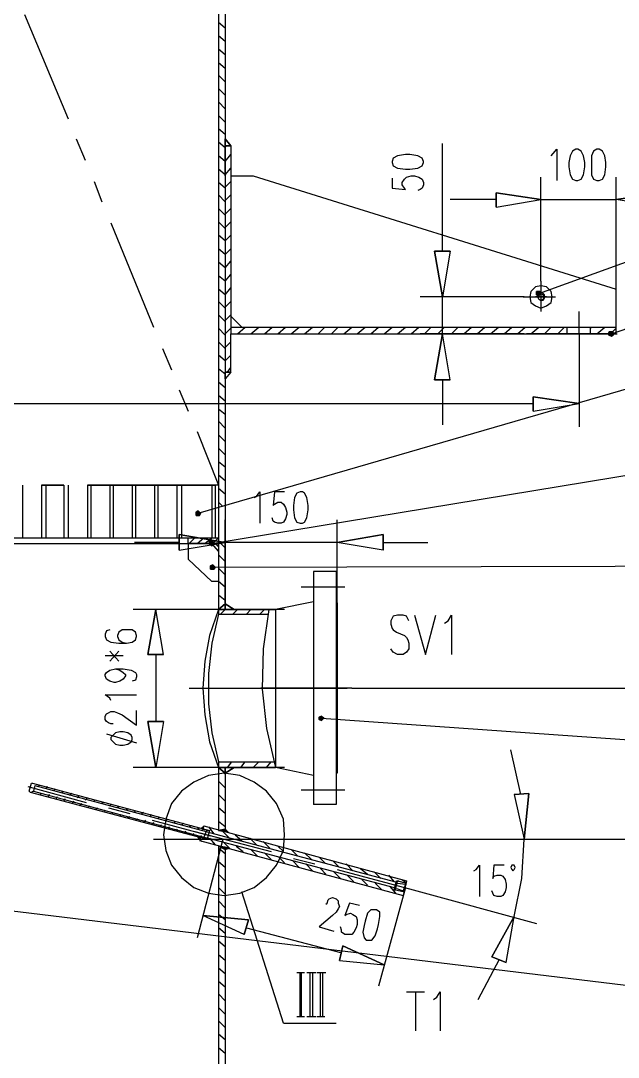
# Model space of a CAD drawing. Extents: x 13.06 to 16.25, y 9.33 to 13.85.
# Drawn here: x 14.235 to 14.591, y 11.616 to 12.233 of the extents above; entities that cross this region are included whole.
import ezdxf

# ---------------------------------------------------------------- set-up
doc = ezdxf.new("R2010")
doc.units = 0
doc.header["$MEASUREMENT"] = 0
doc.linetypes.add('AUSGEZOGEN', pattern=[0])
doc.layers.get('0').update_dxf_attribs({"linetype": 'AUSGEZOGEN'})

msp = doc.modelspace()

# ---------------------------------------------------------------- linework, layer by layer
for points in [[(14.35267, 13.03267), (14.35267, 11.88)], [(14.35667, 13.02867), (14.35667, 11.88267)], [(14.23733, 12.23667), (14.26333, 12.17467)], [(14.35667, 12.22867), (14.35267, 12.232)], [(14.35667, 12.22067), (14.35267, 12.224)], [(14.35667, 12.21267), (14.35267, 12.216)], [(14.35667, 12.20467), (14.35267, 12.208)], [(14.35667, 12.19667), (14.35267, 12.20067)], [(14.544, 12.07067), (14.54333, 12.07067), (14.54333, 12.07067), (14.91067, 12.20333), (14.91067, 12.20333), (14.944, 12.20333)], [(14.35667, 12.18867), (14.35267, 12.19267)], [(14.35667, 12.18067), (14.35267, 12.18467)], [(14.35667, 12.17267), (14.35267, 12.17667)], [(14.35667, 12.16533), (14.35267, 12.16867)], [(14.268, 12.16267), (14.27333, 12.15)], [(14.35667, 12.15733), (14.35267, 12.16067)], [(14.35667, 12.16267), (14.35667, 12.15867), (14.35667, 12.16267), (14.35667, 12.15867), (14.36, 12.15867), (14.35667, 12.16267), (14.36, 12.15867), (14.35667, 12.16267), (14.35667, 12.16267)], [(14.36, 12.15867), (14.35667, 12.16267)], [(14.35667, 12.15733), (14.35733, 12.15867)], [(14.35667, 12.15867), (14.36, 12.15867), (14.35667, 12.15867), (14.36, 12.15867), (14.35667, 12.15867), (14.35667, 12.15867)], [(14.35667, 12.15867), (14.36, 12.15867)], [(14.35667, 12.14067), (14.35667, 12.15867)], [(14.36, 12.15867), (14.36, 12.14067)], [(14.486, 12.096), (14.486, 12.16)], [(14.55067, 12.15267), (14.552, 12.154), (14.552, 12.154), (14.554, 12.15667), (14.554, 12.15667), (14.554, 12.138)], [(14.56533, 12.15667), (14.56333, 12.15533), (14.56333, 12.15533), (14.562, 12.15267), (14.562, 12.15267), (14.56133, 12.14867), (14.56133, 12.14867), (14.56133, 12.146), (14.56133, 12.146), (14.562, 12.14133), (14.562, 12.14133), (14.56333, 12.13867), (14.56333, 12.13867), (14.56533, 12.138), (14.56533, 12.138), (14.56667, 12.138), (14.56667, 12.138), (14.56867, 12.13867), (14.56867, 12.13867), (14.57, 12.14133), (14.57, 12.14133), (14.57067, 12.146), (14.57067, 12.146), (14.57067, 12.14867), (14.57067, 12.14867), (14.57, 12.15267), (14.57, 12.15267), (14.56867, 12.15533), (14.56867, 12.15533), (14.56667, 12.15667), (14.56667, 12.15667), (14.56533, 12.15667), (14.56533, 12.15667)], [(14.578, 12.15667), (14.576, 12.15533), (14.576, 12.15533), (14.57467, 12.15267), (14.57467, 12.15267), (14.57467, 12.14133), (14.57467, 12.14133), (14.576, 12.13867), (14.576, 12.13867), (14.578, 12.138), (14.578, 12.138), (14.57933, 12.138), (14.57933, 12.138), (14.58133, 12.13867), (14.58133, 12.13867), (14.58267, 12.14133), (14.58267, 12.14133), (14.58333, 12.146), (14.58333, 12.146), (14.58333, 12.14867), (14.58333, 12.14867), (14.58267, 12.15267), (14.58267, 12.15267), (14.58133, 12.15533), (14.58133, 12.15533), (14.57933, 12.15667), (14.57933, 12.15667), (14.578, 12.15667), (14.578, 12.15667)], [(14.58733, 12.04667), (14.58667, 12.04667), (14.58667, 12.04667), (14.908, 12.158), (14.908, 12.158), (14.942, 12.158)], [(14.35667, 12.14933), (14.35267, 12.15267)], [(14.35667, 12.14933), (14.36, 12.15333)], [(14.456, 12.14867), (14.45667, 12.14667), (14.45667, 12.14667), (14.45933, 12.14533), (14.45933, 12.14533), (14.464, 12.14467), (14.464, 12.14467), (14.46667, 12.14467), (14.46667, 12.14467), (14.47133, 12.14533), (14.47133, 12.14533), (14.474, 12.14667), (14.474, 12.14667), (14.47467, 12.14867), (14.47467, 12.14867), (14.47467, 12.14933), (14.47467, 12.14933), (14.474, 12.15133), (14.474, 12.15133), (14.47133, 12.15267), (14.47133, 12.15267), (14.46667, 12.15333), (14.46667, 12.15333), (14.464, 12.15333), (14.464, 12.15333), (14.45933, 12.15267), (14.45933, 12.15267), (14.45667, 12.15133), (14.45667, 12.15133), (14.456, 12.14933), (14.456, 12.14933), (14.456, 12.14867), (14.456, 12.14867)], [(14.35667, 12.14133), (14.35267, 12.14467)], [(14.35667, 12.14133), (14.36, 12.14533)], [(14.27867, 12.13733), (14.28333, 12.12533)], [(14.35667, 12.13333), (14.35267, 12.13667)], [(14.35667, 12.14067), (14.35667, 12.05067)], [(14.35667, 12.134), (14.36, 12.13733)], [(14.36, 12.14067), (14.36, 12.04667)], [(14.36, 12.14067), (14.37333, 12.14067)], [(14.37333, 12.14067), (14.58933, 12.07333)], [(14.456, 12.13933), (14.456, 12.13333), (14.456, 12.13333), (14.464, 12.13267), (14.464, 12.13267), (14.46333, 12.13333), (14.46333, 12.13333), (14.462, 12.13533), (14.462, 12.13533), (14.462, 12.13667), (14.462, 12.13667), (14.46333, 12.13867), (14.46333, 12.13867), (14.46467, 12.14), (14.46467, 12.14), (14.46733, 12.14067), (14.46733, 12.14067), (14.46933, 12.14067), (14.46933, 12.14067), (14.472, 12.14), (14.472, 12.14), (14.474, 12.13867), (14.474, 12.13867), (14.47467, 12.13667), (14.47467, 12.13667), (14.47467, 12.13533), (14.47467, 12.13533), (14.474, 12.13333), (14.474, 12.13333), (14.47267, 12.13267), (14.47267, 12.13267), (14.47133, 12.132)], [(14.54467, 12.078), (14.54467, 12.14)], [(14.58933, 12.06467), (14.58933, 12.14)], [(14.518, 12.13067), (14.518, 12.122), (14.518, 12.13067), (14.518, 12.122), (14.54467, 12.12667), (14.518, 12.13067), (14.54467, 12.12667), (14.518, 12.13067), (14.518, 12.13067)], [(14.61667, 12.13067), (14.61667, 12.122), (14.61667, 12.13067), (14.61667, 12.122), (14.58933, 12.12667), (14.61667, 12.13067), (14.58933, 12.12667), (14.61667, 12.13067), (14.61667, 12.13067)], [(14.35667, 12.12533), (14.35267, 12.12933)], [(14.35667, 12.126), (14.36, 12.12933)], [(14.518, 12.12667), (14.49067, 12.12667)], [(14.54467, 12.12667), (14.58933, 12.12667)], [(14.35667, 12.11733), (14.35267, 12.12133)], [(14.35667, 12.118), (14.36, 12.12133)], [(14.28867, 12.11267), (14.314, 12.05067)], [(14.35667, 12.10933), (14.35267, 12.11333)], [(14.35667, 12.11), (14.36, 12.11333)], [(14.35667, 12.102), (14.35267, 12.10533)], [(14.35667, 12.102), (14.36, 12.10533)], [(14.34133, 11.94), (14.34067, 11.94), (14.34067, 11.94), (14.908, 12.10467), (14.908, 12.10467), (14.942, 12.10467)], [(14.35667, 12.094), (14.35267, 12.09733)], [(14.35667, 12.094), (14.36, 12.09733)], [(14.48133, 12.096), (14.49067, 12.096), (14.48133, 12.096), (14.49067, 12.096), (14.486, 12.06867), (14.48133, 12.096), (14.486, 12.06867), (14.48133, 12.096), (14.48133, 12.096)], [(14.35667, 12.086), (14.35267, 12.08933)], [(14.35667, 12.086), (14.36, 12.09)], [(14.35667, 12.078), (14.35267, 12.08133)], [(14.35667, 12.078), (14.36, 12.082)], [(14.55133, 12.06867), (14.55067, 12.072), (14.55067, 12.072), (14.548, 12.07467), (14.548, 12.07467), (14.54467, 12.07533), (14.54467, 12.07533), (14.54133, 12.07467), (14.54133, 12.07467), (14.53867, 12.072), (14.53867, 12.072), (14.538, 12.06867), (14.538, 12.06867), (14.53867, 12.06533), (14.53867, 12.06533), (14.54133, 12.06333), (14.54133, 12.06333), (14.54467, 12.062), (14.54467, 12.062), (14.548, 12.06333), (14.548, 12.06333), (14.55067, 12.06533), (14.55067, 12.06533), (14.55133, 12.06867), (14.55133, 12.06867)], [(14.54467, 12.078), (14.54467, 12.06)], [(14.35667, 12.07), (14.35267, 12.07333)], [(14.35667, 12.07), (14.36, 12.074)], [(14.53467, 12.06867), (14.47267, 12.06867)], [(14.486, 12.04667), (14.486, 12.06867)], [(14.534, 12.06867), (14.55333, 12.06867)], [(14.548, 12.06867), (14.54133, 12.06867)], [(14.54333, 12.072), (14.542, 12.072), (14.54333, 12.072), (14.542, 12.072), (14.54333, 12.07067), (14.54333, 12.072), (14.54333, 12.07067), (14.54333, 12.072), (14.54333, 12.072)], [(14.542, 12.072), (14.542, 12.07067), (14.542, 12.072), (14.542, 12.07067), (14.54333, 12.07067), (14.542, 12.072), (14.54333, 12.07067), (14.542, 12.072), (14.542, 12.072)], [(14.542, 12.07067), (14.542, 12.07), (14.542, 12.07067), (14.542, 12.07), (14.54333, 12.07067), (14.542, 12.07067), (14.54333, 12.07067), (14.542, 12.07067), (14.542, 12.07067)], [(14.542, 12.07), (14.54333, 12.06933), (14.542, 12.07), (14.54333, 12.06933), (14.54333, 12.07067), (14.542, 12.07), (14.54333, 12.07067), (14.542, 12.07), (14.542, 12.07)], [(14.544, 12.06667), (14.546, 12.06667), (14.546, 12.06667), (14.54667, 12.068), (14.54667, 12.068), (14.54667, 12.07), (14.54667, 12.07), (14.54533, 12.07133), (14.54533, 12.07133), (14.54333, 12.07067), (14.54333, 12.07067), (14.54267, 12.06933)], [(14.54667, 12.06867), (14.546, 12.07), (14.546, 12.07), (14.54467, 12.07067), (14.54467, 12.07067), (14.54333, 12.07), (14.54333, 12.07), (14.54267, 12.06867), (14.54267, 12.06867), (14.54333, 12.06733), (14.54333, 12.06733), (14.54467, 12.06667), (14.54467, 12.06667), (14.546, 12.06733), (14.546, 12.06733), (14.54667, 12.06867), (14.54667, 12.06867)], [(14.54467, 12.07067), (14.544, 12.072), (14.54467, 12.07067), (14.544, 12.072), (14.54333, 12.07067), (14.54467, 12.07067), (14.54333, 12.07067), (14.54467, 12.07067), (14.54467, 12.07067)], [(14.544, 12.072), (14.54333, 12.072), (14.544, 12.072), (14.54333, 12.072), (14.54333, 12.07067), (14.544, 12.072), (14.54333, 12.07067), (14.544, 12.072), (14.544, 12.072)], [(14.54333, 12.07067), (14.544, 12.07067)], [(14.54333, 12.06933), (14.544, 12.07), (14.54333, 12.06933), (14.544, 12.07), (14.54333, 12.07067), (14.54333, 12.06933), (14.54333, 12.07067), (14.54333, 12.06933), (14.54333, 12.06933)], [(14.544, 12.07), (14.54467, 12.07067), (14.544, 12.07), (14.54467, 12.07067), (14.54333, 12.07067), (14.544, 12.07), (14.54333, 12.07067), (14.544, 12.07), (14.544, 12.07)], [(14.54467, 12.07267), (14.54467, 12.06533)], [(14.58933, 12.04667), (14.58933, 12.07333)], [(14.35667, 12.062), (14.35267, 12.066)], [(14.35667, 12.06267), (14.36, 12.066)], [(14.35667, 12.054), (14.35267, 12.058)], [(14.35667, 12.05467), (14.36, 12.058)], [(14.36, 12.05067), (14.36667, 12.05067), (14.36667, 12.05067), (14.36, 12.05733), (14.36, 12.05733), (14.36, 12.05067), (14.36, 12.05067)], [(14.56733, 12.04667), (14.56733, 12.06)], [(14.35667, 12.046), (14.35267, 12.05)], [(14.35667, 12.05067), (14.35667, 12.04667)], [(14.35667, 12.04667), (14.36, 12.05)], [(14.36, 12.05), (14.36067, 12.05067)], [(14.36, 12.05067), (14.58933, 12.05067)], [(14.364, 12.04667), (14.36867, 12.05067)], [(14.372, 12.04667), (14.37667, 12.05067)], [(14.38, 12.04667), (14.38467, 12.05067)], [(14.388, 12.04667), (14.39267, 12.05067)], [(14.396, 12.04667), (14.40067, 12.05067)], [(14.404, 12.04667), (14.40867, 12.05067)], [(14.412, 12.04667), (14.416, 12.05067)], [(14.42, 12.04667), (14.424, 12.05067)], [(14.42733, 12.04667), (14.432, 12.05067)], [(14.43533, 12.04667), (14.44, 12.05067)], [(14.44333, 12.04667), (14.448, 12.05067)], [(14.45133, 12.04667), (14.456, 12.05067)], [(14.45933, 12.04667), (14.464, 12.05067)], [(14.46733, 12.04667), (14.472, 12.05067)], [(14.47533, 12.04667), (14.47933, 12.05067)], [(14.48333, 12.04667), (14.48733, 12.05067)], [(14.49133, 12.04667), (14.49533, 12.05067)], [(14.49867, 12.04667), (14.50333, 12.05067)], [(14.50667, 12.04667), (14.51133, 12.05067)], [(14.51467, 12.04667), (14.51933, 12.05067)], [(14.52267, 12.04667), (14.52733, 12.05067)], [(14.53067, 12.04667), (14.53533, 12.05067)], [(14.53867, 12.04667), (14.54333, 12.05067)], [(14.54667, 12.04667), (14.55067, 12.05067)], [(14.55467, 12.04667), (14.55867, 12.05067)], [(14.56, 12.05067), (14.56, 12.04667)], [(14.574, 12.05), (14.57467, 12.05067)], [(14.574, 12.05067), (14.574, 12.04667)], [(14.578, 12.04667), (14.58267, 12.05067)], [(14.586, 12.04667), (14.58933, 12.05)], [(14.35667, 12.04667), (14.35667, 12.024)], [(14.36, 12.04667), (14.58933, 12.04667)], [(14.36, 12.024), (14.36, 12.04667)], [(14.53467, 12.04667), (14.47267, 12.04667)], [(14.48133, 12.01933), (14.49067, 12.01933), (14.48133, 12.01933), (14.49067, 12.01933), (14.486, 12.04667), (14.48133, 12.01933), (14.486, 12.04667), (14.48133, 12.01933), (14.48133, 12.01933)], [(14.58933, 12.04667), (14.536, 12.04667)], [(14.56733, 12.04667), (14.56733, 11.99133)], [(14.58533, 12.048), (14.58467, 12.04667), (14.58533, 12.048), (14.58467, 12.04667), (14.58667, 12.04667), (14.58533, 12.048), (14.58667, 12.04667), (14.58533, 12.048), (14.58533, 12.048)], [(14.58467, 12.04667), (14.58533, 12.046), (14.58467, 12.04667), (14.58533, 12.046), (14.58667, 12.04667), (14.58467, 12.04667), (14.58667, 12.04667), (14.58467, 12.04667), (14.58467, 12.04667)], [(14.58667, 12.048), (14.58533, 12.048), (14.58667, 12.048), (14.58533, 12.048), (14.58667, 12.04667), (14.58667, 12.048), (14.58667, 12.04667), (14.58667, 12.048), (14.58667, 12.048)], [(14.58533, 12.046), (14.58667, 12.04533), (14.58533, 12.046), (14.58667, 12.04533), (14.58667, 12.04667), (14.58533, 12.046), (14.58667, 12.04667), (14.58533, 12.046), (14.58533, 12.046)], [(14.588, 12.04667), (14.58733, 12.048), (14.588, 12.04667), (14.58733, 12.048), (14.58667, 12.04667), (14.588, 12.04667), (14.58667, 12.04667), (14.588, 12.04667), (14.588, 12.04667)], [(14.58733, 12.048), (14.58667, 12.048), (14.58733, 12.048), (14.58667, 12.048), (14.58667, 12.04667), (14.58733, 12.048), (14.58667, 12.04667), (14.58733, 12.048), (14.58733, 12.048)], [(14.58667, 12.04667), (14.58733, 12.04667)], [(14.58667, 12.04533), (14.58733, 12.046), (14.58667, 12.04533), (14.58733, 12.046), (14.58667, 12.04667), (14.58667, 12.04533), (14.58667, 12.04667), (14.58667, 12.04533), (14.58667, 12.04533)], [(14.58733, 12.046), (14.588, 12.04667), (14.58733, 12.046), (14.588, 12.04667), (14.58667, 12.04667), (14.58733, 12.046), (14.58667, 12.04667), (14.58733, 12.046), (14.58733, 12.046)], [(14.58933, 12.04667), (14.59, 12.04667)], [(14.31933, 12.038), (14.32467, 12.02533)], [(14.35667, 12.038), (14.35267, 12.042)], [(14.35667, 12.03867), (14.36, 12.042)], [(14.35667, 12.03067), (14.35267, 12.034)], [(14.35667, 12.03067), (14.36, 12.034)], [(14.35667, 12.02267), (14.35267, 12.026)], [(14.358, 12.024), (14.36, 12.02667)], [(14.35667, 12.024), (14.36, 12.024), (14.35667, 12.024), (14.36, 12.024), (14.35667, 12.024), (14.35667, 12.024)], [(14.35667, 12.024), (14.36, 12.024), (14.35667, 12.024), (14.36, 12.024), (14.35667, 12.02), (14.35667, 12.024), (14.35667, 12.02), (14.35667, 12.024), (14.35667, 12.024)], [(14.35667, 12.024), (14.36, 12.024)], [(14.36, 12.024), (14.35667, 12.02)], [(14.486, 12.01933), (14.486, 11.99267)], [(14.32933, 12.01333), (14.33467, 12.00067)], [(14.34933, 11.922), (14.34867, 11.922), (14.34867, 11.922), (14.908, 12.014), (14.908, 12.014), (14.942, 12.014)], [(14.35667, 12.01467), (14.35267, 12.018)], [(14.35667, 12.00667), (14.35267, 12.01)], [(14.54, 12.00933), (14.54, 12.00067), (14.54, 12.00933), (14.54, 12.00067), (14.56733, 12.00533), (14.54, 12.00933), (14.56733, 12.00533), (14.54, 12.00933), (14.54, 12.00933)], [(13.80667, 12.00533), (14.54, 12.00533)], [(14.35667, 11.99867), (14.35267, 12.002)], [(14.35667, 11.99067), (14.35267, 11.99467)], [(14.34, 11.98867), (14.35267, 11.95667)], [(14.35667, 11.98267), (14.35267, 11.98667)], [(14.35667, 11.97467), (14.35267, 11.97867)], [(14.35667, 11.96733), (14.35267, 11.97067)], [(14.35667, 11.95933), (14.35267, 11.96267)], [(14.236, 11.95667), (14.236, 11.92533)], [(14.26067, 11.95667), (14.24733, 11.95667)], [(14.24733, 11.95667), (14.26067, 11.95667)], [(14.24733, 11.95667), (14.24733, 11.92533)], [(14.25, 11.95667), (14.25, 11.92533)], [(14.26067, 11.95667), (14.26067, 11.92533)], [(14.26333, 11.95667), (14.26333, 11.92533)], [(14.35267, 11.95667), (14.27467, 11.95667)], [(14.27467, 11.95667), (14.35067, 11.95667)], [(14.27467, 11.95667), (14.27467, 11.92533)], [(14.27667, 11.95667), (14.27667, 11.92533)], [(14.288, 11.95667), (14.288, 11.92533)], [(14.29, 11.95667), (14.29, 11.92533)], [(14.30133, 11.95667), (14.30133, 11.92533)], [(14.30333, 11.95667), (14.30333, 11.92533)], [(14.31467, 11.95667), (14.31467, 11.92533)], [(14.31667, 11.95667), (14.31667, 11.92533)], [(14.328, 11.95667), (14.328, 11.92533)], [(14.33067, 11.95667), (14.33067, 11.92533)], [(14.34867, 11.95667), (14.34867, 11.92533)], [(14.35067, 11.95667), (14.35067, 11.92533)], [(14.35667, 11.95133), (14.35267, 11.95467)], [(14.374, 11.94933), (14.37533, 11.95), (14.37533, 11.95), (14.37733, 11.95267), (14.37733, 11.95267), (14.37733, 11.934)], [(14.392, 11.95267), (14.386, 11.95267), (14.386, 11.95267), (14.38533, 11.94467), (14.38533, 11.94467), (14.386, 11.94533), (14.386, 11.94533), (14.388, 11.94667), (14.388, 11.94667), (14.39, 11.94667), (14.39, 11.94667), (14.39133, 11.94533), (14.39133, 11.94533), (14.39267, 11.94333), (14.39267, 11.94333), (14.39333, 11.94067), (14.39333, 11.94067), (14.39333, 11.93933), (14.39333, 11.93933), (14.39267, 11.93667), (14.39267, 11.93667), (14.39133, 11.93467), (14.39133, 11.93467), (14.39, 11.934), (14.39, 11.934), (14.388, 11.934), (14.388, 11.934), (14.386, 11.93467), (14.386, 11.93467), (14.38533, 11.93533), (14.38533, 11.93533), (14.38467, 11.93733)], [(14.40133, 11.95267), (14.39933, 11.952), (14.39933, 11.952), (14.398, 11.94933), (14.398, 11.94933), (14.39733, 11.94467), (14.39733, 11.94467), (14.39733, 11.942), (14.39733, 11.942), (14.398, 11.93733), (14.398, 11.93733), (14.39933, 11.93467), (14.39933, 11.93467), (14.40133, 11.934), (14.40133, 11.934), (14.40267, 11.934), (14.40267, 11.934), (14.404, 11.93467), (14.404, 11.93467), (14.40533, 11.93733), (14.40533, 11.93733), (14.406, 11.942), (14.406, 11.942), (14.406, 11.94467), (14.406, 11.94467), (14.40533, 11.94933), (14.40533, 11.94933), (14.404, 11.952), (14.404, 11.952), (14.40267, 11.95267), (14.40267, 11.95267), (14.40133, 11.95267), (14.40133, 11.95267)], [(14.35533, 11.944), (14.35267, 11.94667)], [(14.34067, 11.94133), (14.33933, 11.94067), (14.34067, 11.94133), (14.33933, 11.94067), (14.34067, 11.94), (14.34067, 11.94133), (14.34067, 11.94), (14.34067, 11.94133), (14.34067, 11.94133)], [(14.33933, 11.94067), (14.33933, 11.94), (14.33933, 11.94067), (14.33933, 11.94), (14.34067, 11.94), (14.33933, 11.94067), (14.34067, 11.94), (14.33933, 11.94067), (14.33933, 11.94067)], [(14.33933, 11.94), (14.33933, 11.93867), (14.33933, 11.94), (14.33933, 11.93867), (14.34067, 11.94), (14.33933, 11.94), (14.34067, 11.94), (14.33933, 11.94), (14.33933, 11.94)], [(14.33933, 11.93867), (14.34067, 11.93867), (14.33933, 11.93867), (14.34067, 11.93867), (14.34067, 11.94), (14.33933, 11.93867), (14.34067, 11.94), (14.33933, 11.93867), (14.33933, 11.93867)], [(14.34133, 11.94067), (14.34067, 11.94133), (14.34133, 11.94067), (14.34067, 11.94133), (14.34067, 11.94), (14.34133, 11.94067), (14.34067, 11.94), (14.34133, 11.94067), (14.34133, 11.94067)], [(14.342, 11.94), (14.34133, 11.94067), (14.342, 11.94), (14.34133, 11.94067), (14.34067, 11.94), (14.342, 11.94), (14.34067, 11.94), (14.342, 11.94), (14.342, 11.94)], [(14.34067, 11.94), (14.34133, 11.94)], [(14.34067, 11.93867), (14.34133, 11.93867), (14.34067, 11.93867), (14.34133, 11.93867), (14.34067, 11.94), (14.34067, 11.93867), (14.34067, 11.94), (14.34067, 11.93867), (14.34067, 11.93867)], [(14.34133, 11.93867), (14.342, 11.94), (14.34133, 11.93867), (14.342, 11.94), (14.34067, 11.94), (14.34133, 11.93867), (14.34067, 11.94), (14.34133, 11.93867), (14.34133, 11.93867)], [(14.35667, 11.88667), (14.35667, 11.936)], [(14.42333, 11.88667), (14.42333, 11.936)], [(14.32933, 11.92733), (14.32933, 11.918), (14.32933, 11.92733), (14.32933, 11.918), (14.35667, 11.92267), (14.32933, 11.92733), (14.35667, 11.92267), (14.32933, 11.92733), (14.32933, 11.92733)], [(14.45067, 11.92733), (14.45067, 11.918), (14.45067, 11.92733), (14.45067, 11.918), (14.42333, 11.92267), (14.45067, 11.92733), (14.42333, 11.92267), (14.45067, 11.92733), (14.45067, 11.92733)], [(13.994, 11.92533), (14.35267, 11.92533)], [(13.994, 11.922), (14.35267, 11.922)], [(14.32933, 11.92267), (14.30267, 11.92267)], [(14.33467, 11.922), (14.33467, 11.92533)], [(14.34867, 11.922), (14.33467, 11.922), (14.33467, 11.922), (14.33467, 11.91267)], [(14.33533, 11.922), (14.33867, 11.92533)], [(14.34, 11.922), (14.344, 11.92533)], [(14.34467, 11.922), (14.34867, 11.92533)], [(14.34867, 11.92333), (14.34733, 11.92333), (14.34867, 11.92333), (14.34733, 11.92333), (14.34867, 11.922), (14.34867, 11.92333), (14.34867, 11.922), (14.34867, 11.92333), (14.34867, 11.92333)], [(14.34733, 11.92333), (14.34733, 11.922), (14.34733, 11.92333), (14.34733, 11.922), (14.34867, 11.922), (14.34733, 11.92333), (14.34867, 11.922), (14.34733, 11.92333), (14.34733, 11.92333)], [(14.34733, 11.922), (14.34733, 11.92133), (14.34733, 11.922), (14.34733, 11.92133), (14.34867, 11.922), (14.34733, 11.922), (14.34867, 11.922), (14.34733, 11.922), (14.34733, 11.922)], [(14.34733, 11.92133), (14.34867, 11.92067), (14.34733, 11.92133), (14.34867, 11.92067), (14.34867, 11.922), (14.34733, 11.92133), (14.34867, 11.922), (14.34733, 11.92133), (14.34733, 11.92133)], [(14.35, 11.922), (14.34933, 11.92333), (14.35, 11.922), (14.34933, 11.92333), (14.34867, 11.922), (14.35, 11.922), (14.34867, 11.922), (14.35, 11.922), (14.35, 11.922)], [(14.34933, 11.92333), (14.34867, 11.92333), (14.34933, 11.92333), (14.34867, 11.92333), (14.34867, 11.922), (14.34933, 11.92333), (14.34867, 11.922), (14.34933, 11.92333), (14.34933, 11.92333)], [(14.34867, 11.922), (14.34933, 11.922)], [(14.34867, 11.92067), (14.34933, 11.92133), (14.34867, 11.92067), (14.34933, 11.92133), (14.34867, 11.922), (14.34867, 11.92067), (14.34867, 11.922), (14.34867, 11.92067), (14.34867, 11.92067)], [(14.34933, 11.92133), (14.35, 11.922), (14.34933, 11.92133), (14.35, 11.922), (14.34867, 11.922), (14.34933, 11.92133), (14.34867, 11.922), (14.34933, 11.92133), (14.34933, 11.92133)], [(14.35267, 11.91733), (14.34867, 11.922)], [(14.34933, 11.922), (14.35267, 11.92533)], [(14.35267, 11.922), (14.35267, 11.92), (14.35267, 11.922), (14.35267, 11.92), (14.35067, 11.922), (14.35267, 11.922), (14.35067, 11.922), (14.35267, 11.922), (14.35267, 11.922)], [(14.35267, 11.92533), (14.35267, 11.922)], [(14.35667, 11.91933), (14.35267, 11.92333)], [(14.42333, 11.92267), (14.35667, 11.92267)], [(14.45067, 11.92267), (14.47733, 11.92267)], [(14.35267, 11.91733), (14.35267, 11.89933), (14.35267, 11.89933), (14.34867, 11.89933)], [(14.35667, 11.91133), (14.35267, 11.91533)], [(14.33467, 11.91267), (14.34867, 11.89933)], [(14.34933, 11.90933), (14.348, 11.90867), (14.34933, 11.90933), (14.348, 11.90867), (14.34933, 11.908), (14.34933, 11.90933), (14.34933, 11.908), (14.34933, 11.90933), (14.34933, 11.90933)], [(14.348, 11.90867), (14.348, 11.908), (14.348, 11.90867), (14.348, 11.908), (14.34933, 11.908), (14.348, 11.90867), (14.34933, 11.908), (14.348, 11.90867), (14.348, 11.90867)], [(14.348, 11.908), (14.348, 11.90667), (14.348, 11.908), (14.348, 11.90667), (14.34933, 11.908), (14.348, 11.908), (14.34933, 11.908), (14.348, 11.908), (14.348, 11.908)], [(14.348, 11.90667), (14.34933, 11.90667), (14.348, 11.90667), (14.34933, 11.90667), (14.34933, 11.908), (14.348, 11.90667), (14.34933, 11.908), (14.348, 11.90667), (14.348, 11.90667)], [(14.35, 11.90867), (14.34933, 11.90933), (14.35, 11.90867), (14.34933, 11.90933), (14.34933, 11.908), (14.35, 11.90867), (14.34933, 11.908), (14.35, 11.90867), (14.35, 11.90867)], [(14.35, 11.908), (14.34933, 11.908), (14.34933, 11.908), (14.908, 11.90933), (14.908, 11.90933), (14.942, 11.90933)], [(14.35067, 11.908), (14.35, 11.90867), (14.35067, 11.908), (14.35, 11.90867), (14.34933, 11.908), (14.35067, 11.908), (14.34933, 11.908), (14.35067, 11.908), (14.35067, 11.908)], [(14.34933, 11.908), (14.35, 11.908)], [(14.34933, 11.90667), (14.35, 11.90667), (14.34933, 11.90667), (14.35, 11.90667), (14.34933, 11.908), (14.34933, 11.90667), (14.34933, 11.908), (14.34933, 11.90667), (14.34933, 11.90667)], [(14.35, 11.90667), (14.35067, 11.908), (14.35, 11.90667), (14.35067, 11.908), (14.34933, 11.908), (14.35, 11.90667), (14.34933, 11.908), (14.35, 11.90667), (14.35, 11.90667)], [(14.35667, 11.90333), (14.35267, 11.90733)], [(14.40933, 11.90533), (14.40933, 11.76667)], [(14.42267, 11.90533), (14.40933, 11.90533)], [(14.42267, 11.90533), (14.42267, 11.76667)], [(14.35667, 11.896), (14.35267, 11.89933)], [(14.428, 11.896), (14.402, 11.896)], [(14.35667, 11.888), (14.35267, 11.89133)], [(14.362, 11.88267), (14.35667, 11.886), (14.35667, 11.886), (14.35267, 11.88267)], [(14.35667, 11.886), (14.35267, 11.88267), (14.35667, 11.886), (14.35267, 11.88267), (14.35667, 11.88267), (14.35667, 11.886), (14.35667, 11.88267), (14.35667, 11.886), (14.35667, 11.886)], [(14.35333, 11.88333), (14.35267, 11.88333)], [(14.35667, 11.886), (14.35667, 11.88267), (14.35667, 11.886), (14.35667, 11.88267), (14.362, 11.88267), (14.35667, 11.886), (14.362, 11.88267), (14.35667, 11.886), (14.35667, 11.886)], [(14.40933, 11.88733), (14.38667, 11.88267)], [(14.42333, 11.88667), (14.42267, 11.88667)], [(14.42333, 11.88667), (14.42333, 11.78533)], [(14.392, 11.88267), (14.302, 11.88267)], [(14.31067, 11.856), (14.32, 11.856), (14.31067, 11.856), (14.32, 11.856), (14.31533, 11.88267), (14.31067, 11.856), (14.31533, 11.88267), (14.31067, 11.856), (14.31067, 11.856)], [(14.35267, 11.88267), (14.34733, 11.86733), (14.34733, 11.86733), (14.34467, 11.852), (14.34467, 11.852), (14.34333, 11.836), (14.34333, 11.836), (14.34467, 11.82), (14.34467, 11.82), (14.34733, 11.804), (14.34733, 11.804), (14.35267, 11.78867)], [(14.35267, 11.88), (14.34867, 11.86267), (14.34867, 11.86267), (14.34667, 11.84467), (14.34667, 11.84467), (14.34667, 11.82667), (14.34667, 11.82667), (14.34867, 11.80933), (14.34867, 11.80933), (14.35267, 11.792)], [(14.35267, 11.88267), (14.38667, 11.88267)], [(14.35267, 11.88267), (14.35667, 11.88267), (14.35267, 11.88267), (14.35667, 11.88267), (14.35267, 11.88267), (14.35267, 11.88267)], [(14.35267, 11.88), (14.382, 11.88)], [(14.354, 11.88), (14.35667, 11.88267)], [(14.35667, 11.88267), (14.362, 11.88267), (14.35667, 11.88267), (14.362, 11.88267), (14.35667, 11.88267), (14.35667, 11.88267)], [(14.36133, 11.88), (14.364, 11.88267)], [(14.36933, 11.88), (14.372, 11.88267)], [(14.37733, 11.88), (14.38, 11.88267)], [(14.38267, 11.88267), (14.37933, 11.85933), (14.37933, 11.85933), (14.37867, 11.83533), (14.37867, 11.83533), (14.38133, 11.812), (14.38133, 11.812), (14.38667, 11.78867)], [(14.38667, 11.88267), (14.38667, 11.78867)], [(14.466, 11.876), (14.46467, 11.87867), (14.46467, 11.87867), (14.46267, 11.87933), (14.46267, 11.87933), (14.45933, 11.87933), (14.45933, 11.87933), (14.45667, 11.87867), (14.45667, 11.87867), (14.45533, 11.876), (14.45533, 11.876), (14.45533, 11.874), (14.45533, 11.874), (14.456, 11.87133), (14.456, 11.87133), (14.45667, 11.87067), (14.45667, 11.87067), (14.45867, 11.86933), (14.45867, 11.86933), (14.46333, 11.86733), (14.46333, 11.86733), (14.46467, 11.866), (14.46467, 11.866), (14.46533, 11.86467), (14.46533, 11.86467), (14.466, 11.86267), (14.466, 11.86267), (14.466, 11.85933), (14.466, 11.85933), (14.46467, 11.85733), (14.46467, 11.85733), (14.46267, 11.856), (14.46267, 11.856), (14.45933, 11.856), (14.45933, 11.856), (14.45667, 11.85733), (14.45667, 11.85733), (14.45533, 11.85933)], [(14.46933, 11.87933), (14.476, 11.856), (14.476, 11.856), (14.482, 11.87933)], [(14.48733, 11.87467), (14.48933, 11.876), (14.48933, 11.876), (14.49133, 11.87933), (14.49133, 11.87933), (14.49133, 11.856)], [(14.288, 11.87067), (14.286, 11.87), (14.286, 11.87), (14.28533, 11.868), (14.28533, 11.868), (14.28533, 11.86667), (14.28533, 11.86667), (14.286, 11.86467), (14.286, 11.86467), (14.28867, 11.86333), (14.28867, 11.86333), (14.29333, 11.86267), (14.29333, 11.86267), (14.298, 11.86267), (14.298, 11.86267), (14.30133, 11.86333), (14.30133, 11.86333), (14.30333, 11.86467), (14.30333, 11.86467), (14.304, 11.86667), (14.304, 11.86667), (14.304, 11.86733), (14.304, 11.86733), (14.30333, 11.86933), (14.30333, 11.86933), (14.30133, 11.87067), (14.30133, 11.87067), (14.29533, 11.87067), (14.29533, 11.87067), (14.29333, 11.86933), (14.29333, 11.86933), (14.29267, 11.86733), (14.29267, 11.86733), (14.29267, 11.86667), (14.29267, 11.86667), (14.29333, 11.86467), (14.29333, 11.86467), (14.29533, 11.86333), (14.29533, 11.86333), (14.298, 11.86267)], [(14.28533, 11.85533), (14.296, 11.85533)], [(14.288, 11.852), (14.29333, 11.858)], [(14.288, 11.858), (14.29333, 11.852)], [(14.31533, 11.856), (14.31533, 11.816)], [(14.29133, 11.84733), (14.294, 11.84667), (14.294, 11.84667), (14.296, 11.84533), (14.296, 11.84533), (14.29733, 11.844), (14.29733, 11.844), (14.29733, 11.84333), (14.29733, 11.84333), (14.296, 11.84133), (14.296, 11.84133), (14.294, 11.84), (14.294, 11.84), (14.29133, 11.83933), (14.29133, 11.83933), (14.29067, 11.83933), (14.29067, 11.83933), (14.288, 11.84), (14.288, 11.84), (14.286, 11.84133), (14.286, 11.84133), (14.28533, 11.84333), (14.28533, 11.84333), (14.28533, 11.844), (14.28533, 11.844), (14.286, 11.84533), (14.286, 11.84533), (14.288, 11.84667), (14.288, 11.84667), (14.29133, 11.84733), (14.29133, 11.84733), (14.296, 11.84733), (14.296, 11.84733), (14.30067, 11.84667), (14.30067, 11.84667), (14.30333, 11.84533), (14.30333, 11.84533), (14.304, 11.844), (14.304, 11.844), (14.304, 11.84267), (14.304, 11.84267), (14.30333, 11.84067), (14.30333, 11.84067), (14.30133, 11.84)], [(14.33533, 11.836), (14.42933, 11.836)], [(14.432, 11.836), (14.378, 11.836)], [(14.432, 11.836), (14.784, 11.836)], [(14.28867, 11.82867), (14.288, 11.83), (14.288, 11.83), (14.28533, 11.832), (14.28533, 11.832), (14.304, 11.832)], [(14.29, 11.81467), (14.28867, 11.81467), (14.28867, 11.81467), (14.28733, 11.81533), (14.28733, 11.81533), (14.286, 11.816), (14.286, 11.816), (14.28533, 11.81733), (14.28533, 11.81733), (14.28533, 11.81933), (14.28533, 11.81933), (14.286, 11.82067), (14.286, 11.82067), (14.28733, 11.82133), (14.28733, 11.82133), (14.28867, 11.822), (14.28867, 11.822), (14.29067, 11.822), (14.29067, 11.822), (14.29267, 11.82133), (14.29267, 11.82133), (14.29533, 11.82), (14.29533, 11.82), (14.304, 11.814), (14.304, 11.814), (14.304, 11.82267)], [(14.31067, 11.816), (14.32, 11.816), (14.31067, 11.816), (14.32, 11.816), (14.31533, 11.78867), (14.31067, 11.816), (14.31533, 11.78867), (14.31067, 11.816), (14.31067, 11.816)], [(14.414, 11.81933), (14.41267, 11.81867), (14.414, 11.81933), (14.41267, 11.81867), (14.414, 11.818), (14.414, 11.81933), (14.414, 11.818), (14.414, 11.81933), (14.414, 11.81933)], [(14.41267, 11.81867), (14.41267, 11.818), (14.41267, 11.81867), (14.41267, 11.818), (14.414, 11.818), (14.41267, 11.81867), (14.414, 11.818), (14.41267, 11.81867), (14.41267, 11.81867)], [(14.41267, 11.818), (14.41267, 11.81733), (14.41267, 11.818), (14.41267, 11.81733), (14.414, 11.818), (14.41267, 11.818), (14.414, 11.818), (14.41267, 11.818), (14.41267, 11.818)], [(14.41267, 11.81733), (14.414, 11.81667), (14.41267, 11.81733), (14.414, 11.81667), (14.414, 11.818), (14.41267, 11.81733), (14.414, 11.818), (14.41267, 11.81733), (14.41267, 11.81733)], [(14.41467, 11.81867), (14.414, 11.81933), (14.41467, 11.81867), (14.414, 11.81933), (14.414, 11.818), (14.41467, 11.81867), (14.414, 11.818), (14.41467, 11.81867), (14.41467, 11.81867)], [(14.41533, 11.818), (14.41467, 11.81867), (14.41533, 11.818), (14.41467, 11.81867), (14.414, 11.818), (14.41533, 11.818), (14.414, 11.818), (14.41533, 11.818), (14.41533, 11.818)], [(14.414, 11.818), (14.41467, 11.818)], [(14.414, 11.81667), (14.41467, 11.81733), (14.414, 11.81667), (14.41467, 11.81733), (14.414, 11.818), (14.414, 11.81667), (14.414, 11.818), (14.414, 11.81667), (14.414, 11.81667)], [(14.41467, 11.81733), (14.41533, 11.818), (14.41467, 11.81733), (14.41533, 11.818), (14.414, 11.818), (14.41467, 11.81733), (14.414, 11.818), (14.41467, 11.81733), (14.41467, 11.81733)], [(14.41467, 11.818), (14.414, 11.818), (14.414, 11.818), (14.90733, 11.78333), (14.90733, 11.78333), (14.94067, 11.78333)], [(14.28867, 11.80533), (14.29, 11.804), (14.29, 11.804), (14.29133, 11.80267), (14.29133, 11.80267), (14.294, 11.802), (14.294, 11.802), (14.296, 11.802), (14.296, 11.802), (14.29867, 11.80267), (14.29867, 11.80267), (14.30067, 11.804), (14.30067, 11.804), (14.30133, 11.80533), (14.30133, 11.80533), (14.30133, 11.80667), (14.30133, 11.80667), (14.30067, 11.808), (14.30067, 11.808), (14.29867, 11.80933), (14.29867, 11.80933), (14.296, 11.81), (14.296, 11.81), (14.294, 11.81), (14.294, 11.81), (14.29133, 11.80933), (14.29133, 11.80933), (14.29, 11.808), (14.29, 11.808), (14.28867, 11.80667), (14.28867, 11.80667), (14.28867, 11.80533), (14.28867, 11.80533)], [(14.286, 11.80867), (14.304, 11.80333)], [(14.53267, 11.77267), (14.52667, 11.79933)], [(14.53267, 11.77267), (14.52667, 11.79933)], [(14.35267, 11.792), (14.35267, 11.75133)], [(14.35267, 11.792), (14.386, 11.792)], [(14.358, 11.78867), (14.36067, 11.792)], [(14.366, 11.78867), (14.36867, 11.792)], [(14.37333, 11.78867), (14.37667, 11.792)], [(14.38133, 11.78867), (14.384, 11.792)], [(14.392, 11.78867), (14.302, 11.78867)], [(14.392, 11.74867), (14.39133, 11.758), (14.39133, 11.758), (14.38733, 11.76733), (14.38733, 11.76733), (14.38133, 11.77467), (14.38133, 11.77467), (14.374, 11.78), (14.374, 11.78), (14.36533, 11.784), (14.36533, 11.784), (14.356, 11.78533), (14.356, 11.78533), (14.34667, 11.784), (14.34667, 11.784), (14.338, 11.78), (14.338, 11.78), (14.33067, 11.77467), (14.33067, 11.77467), (14.32467, 11.76733), (14.32467, 11.76733), (14.32133, 11.758), (14.32133, 11.758), (14.32, 11.74867), (14.32, 11.74867), (14.32133, 11.73933), (14.32133, 11.73933), (14.32467, 11.73067), (14.32467, 11.73067), (14.33067, 11.72333), (14.33067, 11.72333), (14.338, 11.71733), (14.338, 11.71733), (14.34667, 11.714), (14.34667, 11.714), (14.356, 11.71267), (14.356, 11.71267), (14.36533, 11.714), (14.36533, 11.714), (14.374, 11.71733), (14.374, 11.71733), (14.38133, 11.72333), (14.38133, 11.72333), (14.38733, 11.73067), (14.38733, 11.73067), (14.39133, 11.73933), (14.39133, 11.73933), (14.392, 11.74867), (14.392, 11.74867)], [(14.35267, 11.78867), (14.38667, 11.78867)], [(14.35267, 11.78867), (14.35667, 11.78533), (14.35667, 11.78533), (14.362, 11.78867)], [(14.35267, 11.78867), (14.35667, 11.78867), (14.35267, 11.78867), (14.35667, 11.78867), (14.35267, 11.78867), (14.35267, 11.78867)], [(14.35267, 11.78867), (14.35667, 11.78867), (14.35267, 11.78867), (14.35667, 11.78867), (14.35667, 11.78533), (14.35267, 11.78867), (14.35667, 11.78533), (14.35267, 11.78867), (14.35267, 11.78867)], [(14.35667, 11.78467), (14.356, 11.78533)], [(14.35667, 11.78867), (14.35667, 11.75067)], [(14.35667, 11.78867), (14.362, 11.78867), (14.35667, 11.78867), (14.362, 11.78867), (14.35667, 11.78867), (14.35667, 11.78867)], [(14.35667, 11.78867), (14.362, 11.78867), (14.35667, 11.78867), (14.362, 11.78867), (14.35667, 11.78533), (14.35667, 11.78867), (14.35667, 11.78533), (14.35667, 11.78867), (14.35667, 11.78867)], [(14.40933, 11.784), (14.38667, 11.78867)], [(14.42333, 11.78533), (14.42267, 11.78533)], [(14.24067, 11.774), (14.24, 11.77467), (14.24, 11.77467), (14.24133, 11.77933)], [(14.24133, 11.77933), (14.242, 11.77933)], [(14.242, 11.77933), (14.34733, 11.75133)], [(14.35667, 11.77667), (14.35267, 11.78067)], [(14.23933, 11.77733), (14.274, 11.768)], [(14.24067, 11.774), (14.346, 11.746)], [(14.24267, 11.77467), (14.24133, 11.774)], [(14.24267, 11.77467), (14.24133, 11.774)], [(14.24333, 11.778), (14.24267, 11.77467)], [(14.24267, 11.77467), (14.344, 11.74733)], [(14.24333, 11.778), (14.34533, 11.75067)], [(14.246, 11.778), (14.24533, 11.77733)], [(14.246, 11.778), (14.24533, 11.77733)], [(14.24733, 11.77333), (14.24667, 11.77267)], [(14.24733, 11.77333), (14.24667, 11.77267)], [(14.25067, 11.77733), (14.25, 11.776)], [(14.25067, 11.77733), (14.25, 11.776)], [(14.252, 11.77267), (14.25133, 11.77133)], [(14.252, 11.77267), (14.25133, 11.77133)], [(14.25533, 11.776), (14.25467, 11.77467)], [(14.25533, 11.776), (14.25467, 11.77467)], [(14.26, 11.77467), (14.25933, 11.77333)], [(14.26, 11.77467), (14.25933, 11.77333)], [(14.26533, 11.77333), (14.264, 11.772)], [(14.26533, 11.77333), (14.264, 11.772)], [(14.35667, 11.76867), (14.35267, 11.77267)], [(14.428, 11.77533), (14.402, 11.77533)], [(14.53733, 11.77333), (14.52867, 11.77267), (14.53733, 11.77333), (14.52867, 11.77267), (14.53467, 11.746), (14.53733, 11.77333), (14.53467, 11.746), (14.53733, 11.77333), (14.53733, 11.77333)], [(14.53733, 11.77333), (14.52867, 11.77267), (14.53733, 11.77333), (14.52867, 11.77267), (14.53467, 11.746), (14.53733, 11.77333), (14.53467, 11.746), (14.53733, 11.77333), (14.53733, 11.77333)], [(14.25667, 11.77133), (14.256, 11.77)], [(14.25667, 11.77133), (14.256, 11.77)], [(14.26133, 11.77), (14.26067, 11.76867)], [(14.26133, 11.77), (14.26067, 11.76867)], [(14.26667, 11.76867), (14.26533, 11.76733)], [(14.26667, 11.76867), (14.26533, 11.76733)], [(14.27, 11.772), (14.26867, 11.77067)], [(14.27, 11.772), (14.26867, 11.77067)], [(14.27133, 11.76733), (14.27, 11.766)], [(14.27133, 11.76733), (14.27, 11.766)], [(14.27467, 11.77067), (14.27333, 11.76933)], [(14.27467, 11.77067), (14.27333, 11.76933)], [(14.276, 11.766), (14.27467, 11.76467)], [(14.276, 11.766), (14.27467, 11.76467)], [(14.27933, 11.76933), (14.27867, 11.76867)], [(14.27933, 11.76933), (14.27867, 11.76867)], [(14.284, 11.768), (14.28333, 11.76733)], [(14.284, 11.768), (14.28333, 11.76733)], [(14.28867, 11.76667), (14.288, 11.766)], [(14.28867, 11.76667), (14.288, 11.766)], [(14.42267, 11.76667), (14.40933, 11.76667)], [(14.28067, 11.76467), (14.28, 11.764)], [(14.28067, 11.76467), (14.28, 11.764)], [(14.28533, 11.76333), (14.28467, 11.76267)], [(14.28533, 11.76333), (14.28467, 11.76267)], [(14.28733, 11.76467), (14.3, 11.76133)], [(14.29, 11.762), (14.28933, 11.76133)], [(14.29, 11.762), (14.28933, 11.76133)], [(14.29333, 11.76533), (14.29267, 11.76467)], [(14.29333, 11.76533), (14.29267, 11.76467)], [(14.29467, 11.76067), (14.294, 11.76)], [(14.29467, 11.76067), (14.294, 11.76)], [(14.29867, 11.764), (14.29733, 11.76333)], [(14.29867, 11.764), (14.29733, 11.76333)], [(14.30333, 11.76267), (14.302, 11.762)], [(14.30333, 11.76267), (14.302, 11.762)], [(14.308, 11.762), (14.30667, 11.76067)], [(14.308, 11.762), (14.30667, 11.76067)], [(14.31267, 11.76067), (14.312, 11.75933)], [(14.31267, 11.76067), (14.312, 11.75933)], [(14.35667, 11.76133), (14.35267, 11.76467)], [(14.3, 11.75933), (14.29867, 11.75867)], [(14.3, 11.75933), (14.29867, 11.75867)], [(14.30467, 11.758), (14.30333, 11.75733)], [(14.30467, 11.758), (14.30333, 11.75733)], [(14.30933, 11.75733), (14.308, 11.756)], [(14.30933, 11.75733), (14.308, 11.756)], [(14.31333, 11.75733), (14.348, 11.748)], [(14.314, 11.756), (14.31333, 11.75467)], [(14.314, 11.756), (14.31333, 11.75467)], [(14.31733, 11.75933), (14.31667, 11.758)], [(14.31733, 11.75933), (14.31667, 11.758)], [(14.31867, 11.75467), (14.318, 11.75333)], [(14.31867, 11.75467), (14.318, 11.75333)], [(14.322, 11.758), (14.32133, 11.75667)], [(14.322, 11.758), (14.32133, 11.75667)], [(14.32667, 11.75667), (14.326, 11.75533)], [(14.32667, 11.75667), (14.326, 11.75533)], [(14.332, 11.75533), (14.33067, 11.75467)], [(14.332, 11.75533), (14.33067, 11.75467)], [(14.33667, 11.754), (14.33533, 11.75333)], [(14.33667, 11.754), (14.33533, 11.75333)], [(14.344, 11.754), (14.34333, 11.752)], [(14.344, 11.754), (14.46467, 11.72133)], [(14.35667, 11.75333), (14.35267, 11.75667)], [(14.32333, 11.75333), (14.32267, 11.752)], [(14.32333, 11.75333), (14.32267, 11.752)], [(14.328, 11.752), (14.32733, 11.75067)], [(14.328, 11.752), (14.32733, 11.75067)], [(14.33333, 11.75067), (14.332, 11.75)], [(14.33333, 11.75067), (14.332, 11.75)], [(14.338, 11.74933), (14.33667, 11.74867)], [(14.338, 11.74933), (14.33667, 11.74867)], [(14.33867, 11.75067), (14.384, 11.73867)], [(14.34133, 11.75267), (14.34, 11.752)], [(14.34133, 11.75267), (14.34, 11.752)], [(14.34267, 11.748), (14.34133, 11.74733)], [(14.34267, 11.748), (14.34133, 11.74733)], [(14.34733, 11.75133), (14.346, 11.746), (14.346, 11.746), (14.342, 11.74733)], [(14.34333, 11.75333), (14.34267, 11.75267), (14.34333, 11.75333), (14.34267, 11.75267), (14.34333, 11.75267), (14.34333, 11.75333), (14.34333, 11.75267), (14.34333, 11.75333), (14.34333, 11.75333)], [(14.34333, 11.75333), (14.34267, 11.75267)], [(14.34333, 11.75333), (14.34267, 11.75267), (14.34333, 11.75333), (14.34267, 11.75267), (14.34333, 11.75267), (14.34333, 11.75333), (14.34333, 11.75267), (14.34333, 11.75333), (14.34333, 11.75333)], [(14.34267, 11.75267), (14.34333, 11.75267), (14.34267, 11.75267), (14.34333, 11.75267), (14.34333, 11.752), (14.34267, 11.75267), (14.34333, 11.752), (14.34267, 11.75267), (14.34267, 11.75267)], [(14.34267, 11.75267), (14.34333, 11.75267), (14.34267, 11.75267), (14.34333, 11.75267), (14.34333, 11.752), (14.34267, 11.75267), (14.34333, 11.752), (14.34267, 11.75267), (14.34267, 11.75267)], [(14.34333, 11.752), (14.34733, 11.75133)], [(14.34533, 11.75067), (14.344, 11.74733)], [(14.346, 11.75133), (14.34533, 11.75067)], [(14.346, 11.75133), (14.34533, 11.75067)], [(14.34533, 11.75067), (14.34733, 11.75)], [(14.34667, 11.75333), (14.35, 11.74933)], [(14.34667, 11.75333), (14.35, 11.74933)], [(14.34733, 11.75), (14.458, 11.72067)], [(14.35267, 11.75133), (14.35667, 11.752), (14.35667, 11.752), (14.35867, 11.75)], [(14.35667, 11.752), (14.35267, 11.75133), (14.35667, 11.752), (14.35267, 11.75133), (14.35667, 11.75133), (14.35667, 11.752), (14.35667, 11.75133), (14.35667, 11.752), (14.35667, 11.752)], [(14.35267, 11.75133), (14.35667, 11.75133), (14.35267, 11.75133), (14.35667, 11.75133), (14.35667, 11.75067), (14.35267, 11.75133), (14.35667, 11.75067), (14.35267, 11.75133), (14.35267, 11.75133)], [(14.35467, 11.75133), (14.35867, 11.74733)], [(14.35467, 11.75133), (14.35867, 11.74733)], [(14.35667, 11.752), (14.35667, 11.75133), (14.35667, 11.752), (14.35667, 11.75133), (14.35733, 11.75133), (14.35667, 11.752), (14.35733, 11.75133), (14.35667, 11.752), (14.35667, 11.752)], [(14.35667, 11.75133), (14.35667, 11.75067), (14.35667, 11.75133), (14.35667, 11.75067), (14.358, 11.75067), (14.35667, 11.75133), (14.358, 11.75067), (14.35667, 11.75133), (14.35667, 11.75133)], [(14.35667, 11.75133), (14.35733, 11.75133), (14.35667, 11.75133), (14.35733, 11.75133), (14.358, 11.75067), (14.35667, 11.75133), (14.358, 11.75067), (14.35667, 11.75133), (14.35667, 11.75133)], [(14.35667, 11.75067), (14.358, 11.75067), (14.35667, 11.75067), (14.358, 11.75067), (14.35867, 11.75), (14.35667, 11.75067), (14.35867, 11.75), (14.35667, 11.75067), (14.35667, 11.75067)], [(14.36267, 11.74867), (14.36667, 11.74533)], [(14.36267, 11.74867), (14.36667, 11.74533)], [(14.314, 11.746), (14.38933, 11.746)], [(14.35533, 11.746), (14.34, 11.68733)], [(14.34067, 11.74733), (14.342, 11.74733), (14.34067, 11.74733), (14.342, 11.74733), (14.34067, 11.74733), (14.34067, 11.74733)], [(14.34133, 11.746), (14.34067, 11.74733)], [(14.34067, 11.74733), (14.342, 11.74733), (14.34067, 11.74733), (14.342, 11.74733), (14.34067, 11.74733), (14.34067, 11.74733)], [(14.34133, 11.74733), (14.342, 11.74733), (14.34133, 11.74733), (14.342, 11.74733), (14.34133, 11.746), (14.34133, 11.74733), (14.34133, 11.746), (14.34133, 11.74733), (14.34133, 11.74733)], [(14.342, 11.74733), (14.34133, 11.74533)], [(14.34133, 11.74733), (14.342, 11.74733), (14.34133, 11.74733), (14.342, 11.74733), (14.34133, 11.746), (14.34133, 11.74733), (14.34133, 11.746), (14.34133, 11.74733), (14.34133, 11.74733)], [(14.34133, 11.746), (14.34267, 11.74467)], [(14.34133, 11.746), (14.34267, 11.74467)], [(14.34133, 11.74533), (14.46267, 11.71267)], [(14.344, 11.74733), (14.34667, 11.74667)], [(14.34667, 11.74667), (14.45733, 11.71733)], [(14.34733, 11.74667), (14.35067, 11.74267)], [(14.34733, 11.74667), (14.35067, 11.74267)], [(14.35267, 11.742), (14.35667, 11.74), (14.35667, 11.74), (14.35933, 11.74067)], [(14.35267, 11.742), (14.35267, 11.522)], [(14.35267, 11.742), (14.354, 11.74133), (14.35267, 11.742), (14.354, 11.74133), (14.35667, 11.74133), (14.35267, 11.742), (14.35667, 11.74133), (14.35267, 11.742), (14.35267, 11.742)], [(14.354, 11.74133), (14.35667, 11.74133), (14.354, 11.74133), (14.35667, 11.74133), (14.354, 11.74133), (14.354, 11.74133)], [(14.354, 11.74133), (14.35667, 11.74133), (14.354, 11.74133), (14.35667, 11.74133), (14.354, 11.74133), (14.354, 11.74133)], [(14.354, 11.74133), (14.35533, 11.74067), (14.354, 11.74133), (14.35533, 11.74067), (14.35667, 11.74067), (14.354, 11.74133), (14.35667, 11.74067), (14.354, 11.74133), (14.354, 11.74133)], [(14.354, 11.74133), (14.35667, 11.74133), (14.354, 11.74133), (14.35667, 11.74133), (14.35667, 11.74067), (14.354, 11.74133), (14.35667, 11.74067), (14.354, 11.74133), (14.354, 11.74133)], [(14.35533, 11.74467), (14.35933, 11.74067)], [(14.35533, 11.74467), (14.35933, 11.74067)], [(14.35667, 11.74133), (14.35667, 11.52667)], [(14.35667, 11.74133), (14.35667, 11.74067), (14.35667, 11.74133), (14.35667, 11.74067), (14.35933, 11.74067), (14.35667, 11.74133), (14.35933, 11.74067), (14.35667, 11.74133), (14.35667, 11.74133)], [(14.35667, 11.74133), (14.35933, 11.74067), (14.35667, 11.74133), (14.35933, 11.74067), (14.35667, 11.74133), (14.35667, 11.74133)], [(14.36333, 11.742), (14.36733, 11.73867)], [(14.36333, 11.742), (14.36733, 11.73867)], [(14.37133, 11.74667), (14.37533, 11.74267)], [(14.37133, 11.74667), (14.37533, 11.74267)], [(14.37933, 11.74467), (14.38333, 11.74067)], [(14.37933, 11.74467), (14.38333, 11.74067)], [(14.388, 11.742), (14.39133, 11.73867)], [(14.388, 11.742), (14.39133, 11.73867)], [(14.38933, 11.746), (14.54867, 11.746)], [(14.38933, 11.746), (14.716, 11.746)], [(14.38933, 11.746), (14.54867, 11.746)], [(14.38933, 11.746), (14.716, 11.746)], [(14.52867, 11.7), (14.53333, 11.72267), (14.53333, 11.72267), (14.53467, 11.746)], [(14.52867, 11.7), (14.53333, 11.72267), (14.53333, 11.72267), (14.53467, 11.746)], [(13.934, 11.73933), (13.93333, 11.73933), (13.93333, 11.73933), (14.908, 11.62133), (14.908, 11.62133), (14.942, 11.62133)], [(14.35667, 11.73733), (14.35267, 11.74067)], [(14.35533, 11.74067), (14.35667, 11.74067), (14.35533, 11.74067), (14.35667, 11.74067), (14.35667, 11.74), (14.35533, 11.74067), (14.35667, 11.74), (14.35533, 11.74067), (14.35533, 11.74067)], [(14.35667, 11.74067), (14.35667, 11.74), (14.35667, 11.74067), (14.35667, 11.74), (14.35667, 11.74067), (14.35667, 11.74067)], [(14.35667, 11.74067), (14.35933, 11.74067), (14.35667, 11.74067), (14.35933, 11.74067), (14.35667, 11.74), (14.35667, 11.74067), (14.35667, 11.74), (14.35667, 11.74067), (14.35667, 11.74067)], [(14.372, 11.74), (14.376, 11.736)], [(14.372, 11.74), (14.376, 11.736)], [(14.38, 11.738), (14.384, 11.734)], [(14.38, 11.738), (14.384, 11.734)], [(14.38867, 11.73533), (14.392, 11.732)], [(14.38867, 11.73533), (14.392, 11.732)], [(14.396, 11.74), (14.4, 11.736)], [(14.396, 11.74), (14.4, 11.736)], [(14.404, 11.738), (14.408, 11.734)], [(14.404, 11.738), (14.408, 11.734)], [(14.41267, 11.73533), (14.416, 11.732)], [(14.41267, 11.73533), (14.416, 11.732)], [(14.35667, 11.72933), (14.35267, 11.73267)], [(14.39667, 11.73333), (14.40067, 11.72933)], [(14.39667, 11.73333), (14.40067, 11.72933)], [(14.39733, 11.73467), (14.41, 11.73133)], [(14.40467, 11.73133), (14.40867, 11.72733)], [(14.40467, 11.73133), (14.40867, 11.72733)], [(14.42067, 11.73333), (14.42467, 11.72933)], [(14.42067, 11.73333), (14.42467, 11.72933)], [(14.42867, 11.73133), (14.43267, 11.72733)], [(14.42867, 11.73133), (14.43267, 11.72733)], [(14.50467, 11.72733), (14.506, 11.728), (14.506, 11.728), (14.508, 11.73067), (14.508, 11.73067), (14.508, 11.712)], [(14.50467, 11.72733), (14.506, 11.728), (14.506, 11.728), (14.508, 11.73067), (14.508, 11.73067), (14.508, 11.712)], [(14.52267, 11.73067), (14.51667, 11.73067), (14.51667, 11.73067), (14.516, 11.72267), (14.516, 11.72267), (14.51667, 11.724), (14.51667, 11.724), (14.51867, 11.72467), (14.51867, 11.72467), (14.52067, 11.72467), (14.52067, 11.72467), (14.522, 11.724), (14.522, 11.724), (14.52333, 11.722), (14.52333, 11.722), (14.524, 11.71933), (14.524, 11.71933), (14.524, 11.71733), (14.524, 11.71733), (14.52333, 11.71467), (14.52333, 11.71467), (14.522, 11.71267), (14.522, 11.71267), (14.52067, 11.712), (14.52067, 11.712), (14.51867, 11.712), (14.51867, 11.712), (14.51667, 11.71267), (14.51667, 11.71267), (14.516, 11.714), (14.516, 11.714), (14.51533, 11.71533)], [(14.52267, 11.73067), (14.51667, 11.73067), (14.51667, 11.73067), (14.516, 11.72267), (14.516, 11.72267), (14.51667, 11.724), (14.51667, 11.724), (14.51867, 11.72467), (14.51867, 11.72467), (14.52067, 11.72467), (14.52067, 11.72467), (14.522, 11.724), (14.522, 11.724), (14.52333, 11.722), (14.52333, 11.722), (14.524, 11.71933), (14.524, 11.71933), (14.524, 11.71733), (14.524, 11.71733), (14.52333, 11.71467), (14.52333, 11.71467), (14.522, 11.71267), (14.522, 11.71267), (14.52067, 11.712), (14.52067, 11.712), (14.51867, 11.712), (14.51867, 11.712), (14.51667, 11.71267), (14.51667, 11.71267), (14.516, 11.714), (14.516, 11.714), (14.51533, 11.71533)], [(14.52933, 11.72933), (14.52867, 11.73067), (14.52867, 11.73067), (14.52733, 11.73067), (14.52733, 11.73067), (14.52667, 11.72933), (14.52667, 11.72933), (14.52733, 11.728), (14.52733, 11.728), (14.528, 11.72733), (14.528, 11.72733), (14.52867, 11.728), (14.52867, 11.728), (14.52933, 11.72933), (14.52933, 11.72933)], [(14.52933, 11.72933), (14.52867, 11.73067), (14.52867, 11.73067), (14.52733, 11.73067), (14.52733, 11.73067), (14.52667, 11.72933), (14.52667, 11.72933), (14.52733, 11.728), (14.52733, 11.728), (14.528, 11.72733), (14.528, 11.72733), (14.52867, 11.728), (14.52867, 11.728), (14.52933, 11.72933), (14.52933, 11.72933)], [(14.35667, 11.72133), (14.35267, 11.72533)], [(14.41333, 11.72867), (14.41667, 11.72533)], [(14.41333, 11.72867), (14.41667, 11.72533)], [(14.42133, 11.72667), (14.42533, 11.72267)], [(14.42133, 11.72667), (14.42533, 11.72267)], [(14.42333, 11.728), (14.46867, 11.716)], [(14.42933, 11.72467), (14.43333, 11.72067)], [(14.42933, 11.72467), (14.43333, 11.72067)], [(14.43733, 11.72867), (14.44133, 11.72533)], [(14.43733, 11.72867), (14.44133, 11.72533)], [(14.44533, 11.72667), (14.44933, 11.72267)], [(14.44533, 11.72667), (14.44933, 11.72267)], [(14.454, 11.72467), (14.45733, 11.72067)], [(14.454, 11.72467), (14.45733, 11.72067)], [(14.35667, 11.71333), (14.35267, 11.71733)], [(14.438, 11.722), (14.44133, 11.71867)], [(14.438, 11.722), (14.44133, 11.71867)], [(14.446, 11.72), (14.45, 11.716)], [(14.446, 11.72), (14.45, 11.716)], [(14.464, 11.71733), (14.448, 11.65867)], [(14.45467, 11.718), (14.458, 11.714)], [(14.45467, 11.718), (14.458, 11.714)], [(14.458, 11.716), (14.45733, 11.716), (14.45733, 11.716), (14.45867, 11.72133)], [(14.458, 11.716), (14.45933, 11.72067)], [(14.45867, 11.72133), (14.45933, 11.72133), (14.45933, 11.72133), (14.45933, 11.72067)], [(14.45867, 11.72133), (14.45933, 11.72133)], [(14.45867, 11.71667), (14.46267, 11.71533)], [(14.45933, 11.72133), (14.46, 11.72133)], [(14.45933, 11.72133), (14.46467, 11.72)], [(14.45933, 11.72), (14.464, 11.71933)], [(14.462, 11.722), (14.46467, 11.72)], [(14.462, 11.722), (14.46467, 11.72)], [(14.46467, 11.72133), (14.46267, 11.71267)], [(14.464, 11.71933), (14.46267, 11.71533)], [(14.464, 11.71933), (14.46467, 11.71933)], [(14.39133, 11.63667), (14.36667, 11.71467)], [(14.41667, 11.70733), (14.41733, 11.708), (14.41733, 11.708), (14.418, 11.71), (14.418, 11.71), (14.41867, 11.71067), (14.41867, 11.71067), (14.42067, 11.71133), (14.42067, 11.71133), (14.42267, 11.71067), (14.42267, 11.71067), (14.424, 11.70933), (14.424, 11.70933), (14.424, 11.708), (14.424, 11.708), (14.42467, 11.706), (14.42467, 11.706), (14.424, 11.70467), (14.424, 11.70467), (14.42267, 11.70267), (14.42267, 11.70267), (14.42067, 11.70067), (14.42067, 11.70067), (14.41267, 11.694), (14.41267, 11.694), (14.42133, 11.69133)], [(14.45733, 11.716), (14.458, 11.716)], [(14.458, 11.716), (14.46333, 11.71467)], [(14.46267, 11.71533), (14.46333, 11.71467)], [(14.46867, 11.716), (14.542, 11.696)], [(14.46867, 11.716), (14.542, 11.696)], [(14.35667, 11.70533), (14.35267, 11.70933)], [(14.43667, 11.70667), (14.43067, 11.708), (14.43067, 11.708), (14.428, 11.70067), (14.428, 11.70067), (14.42867, 11.70133), (14.42867, 11.70133), (14.43133, 11.702), (14.43133, 11.702), (14.43267, 11.70133), (14.43267, 11.70133), (14.43467, 11.7), (14.43467, 11.7), (14.43533, 11.698), (14.43533, 11.698), (14.43533, 11.69533), (14.43533, 11.69533), (14.43467, 11.69333), (14.43467, 11.69333), (14.43333, 11.69067), (14.43333, 11.69067), (14.432, 11.68933), (14.432, 11.68933), (14.428, 11.68933), (14.428, 11.68933), (14.426, 11.69067), (14.426, 11.69067), (14.426, 11.692), (14.426, 11.692), (14.42533, 11.694)], [(14.37067, 11.698), (14.368, 11.68933), (14.37067, 11.698), (14.368, 11.68933), (14.34333, 11.70067), (14.37067, 11.698), (14.34333, 11.70067), (14.37067, 11.698), (14.37067, 11.698)], [(14.35667, 11.698), (14.35267, 11.70133)], [(14.44533, 11.704), (14.44333, 11.704), (14.44333, 11.704), (14.44133, 11.702), (14.44133, 11.702), (14.44, 11.69733), (14.44, 11.69733), (14.43933, 11.69467), (14.43933, 11.69467), (14.43867, 11.69067), (14.43867, 11.69067), (14.43933, 11.68733), (14.43933, 11.68733), (14.44067, 11.686), (14.44067, 11.686), (14.444, 11.686), (14.444, 11.686), (14.446, 11.68867), (14.446, 11.68867), (14.44733, 11.69267), (14.44733, 11.69267), (14.448, 11.69533), (14.448, 11.69533), (14.44867, 11.7), (14.44867, 11.7), (14.44867, 11.70267), (14.44867, 11.70267), (14.44667, 11.704), (14.44667, 11.704), (14.44533, 11.704), (14.44533, 11.704)], [(14.51533, 11.676), (14.524, 11.67267), (14.51533, 11.676), (14.524, 11.67267), (14.52867, 11.7), (14.51533, 11.676), (14.52867, 11.7), (14.51533, 11.676), (14.51533, 11.676)], [(14.51533, 11.676), (14.524, 11.67267), (14.51533, 11.676), (14.524, 11.67267), (14.52867, 11.7), (14.51533, 11.676), (14.52867, 11.7), (14.51533, 11.676), (14.51533, 11.676)], [(14.35667, 11.69), (14.35267, 11.69333)], [(14.36933, 11.69333), (14.42533, 11.67867)], [(14.35667, 11.682), (14.35267, 11.68533)], [(14.42667, 11.68267), (14.42467, 11.674), (14.42667, 11.68267), (14.42467, 11.674), (14.45133, 11.67133), (14.42667, 11.68267), (14.45133, 11.67133), (14.42667, 11.68267), (14.42667, 11.68267)], [(14.35667, 11.674), (14.35267, 11.67733)], [(14.50733, 11.65067), (14.52, 11.67467)], [(14.50733, 11.65067), (14.52, 11.67467)], [(14.35667, 11.666), (14.35267, 11.66933)], [(14.35667, 11.658), (14.35267, 11.66133)], [(14.39933, 11.66667), (14.404, 11.66667)], [(14.40133, 11.64067), (14.40133, 11.66667)], [(14.402, 11.66667), (14.402, 11.64067)], [(14.40533, 11.66667), (14.41067, 11.66667)], [(14.40733, 11.64067), (14.40733, 11.66667)], [(14.40867, 11.66667), (14.40867, 11.64067)], [(14.41133, 11.66667), (14.41667, 11.66667)], [(14.41333, 11.64067), (14.41333, 11.66667)], [(14.41467, 11.66667), (14.41467, 11.64067)], [(14.46467, 11.65533), (14.47533, 11.65533)], [(14.47, 11.65533), (14.47, 11.632)], [(14.48067, 11.65067), (14.48267, 11.652), (14.48267, 11.652), (14.48467, 11.65533), (14.48467, 11.65533), (14.48467, 11.632)], [(14.35667, 11.65), (14.35267, 11.654)], [(14.35667, 11.642), (14.35267, 11.646)], [(14.35667, 11.634), (14.35267, 11.638)], [(14.39133, 11.63667), (14.42267, 11.63667)], [(14.39933, 11.64067), (14.404, 11.64067)], [(14.40533, 11.64067), (14.41067, 11.64067)], [(14.41133, 11.64067), (14.416, 11.64067)], [(14.35667, 11.62667), (14.35267, 11.63)], [(14.35667, 11.61867), (14.35267, 11.622)]]:
    msp.add_lwpolyline(points)

doc.saveas('drawing.dxf')
